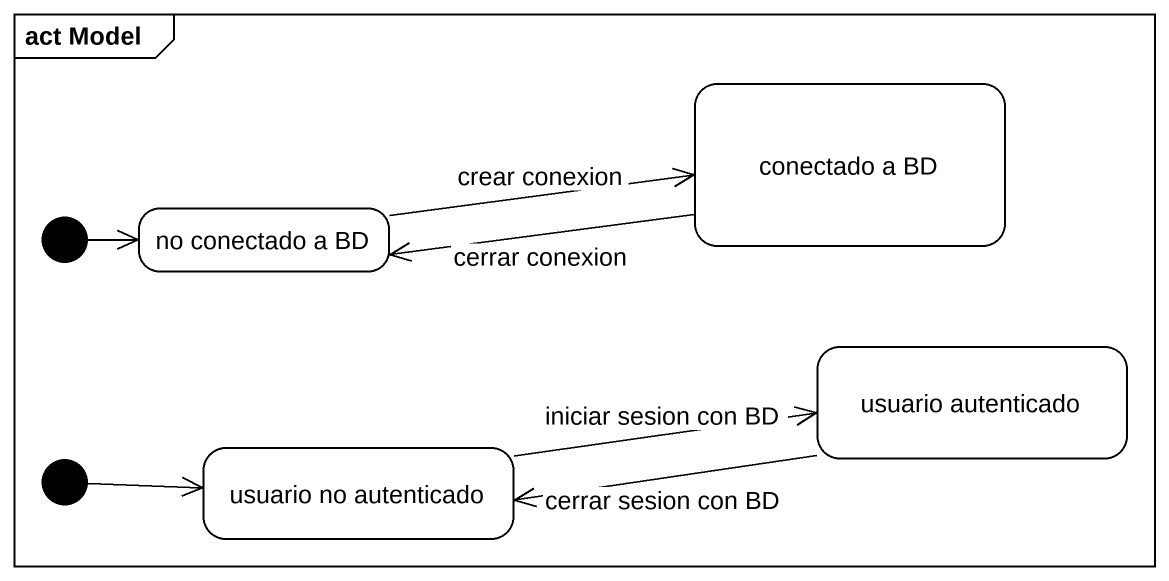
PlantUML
@startuml
mainframe act Model
hide empty description
state "conectado a BD" as conectado_a_BD
state initial1 <<start>>
state "no conectado a BD" as no_conectado_a_BD
state "usuario autenticado" as usuario_autenticado
state initial2 <<start>>
state "usuario no autenticado" as usuario_no_autenticado
conectado_a_BD -left-> no_conectado_a_BD : cerrar conexion
initial1 -right-> no_conectado_a_BD
no_conectado_a_BD -right-> conectado_a_BD : crear conexion
usuario_autenticado -left-> usuario_no_autenticado : cerrar sesion con BD
initial2 -right-> usuario_no_autenticado
usuario_no_autenticado -right-> usuario_autenticado : iniciar sesion con BD
@enduml
